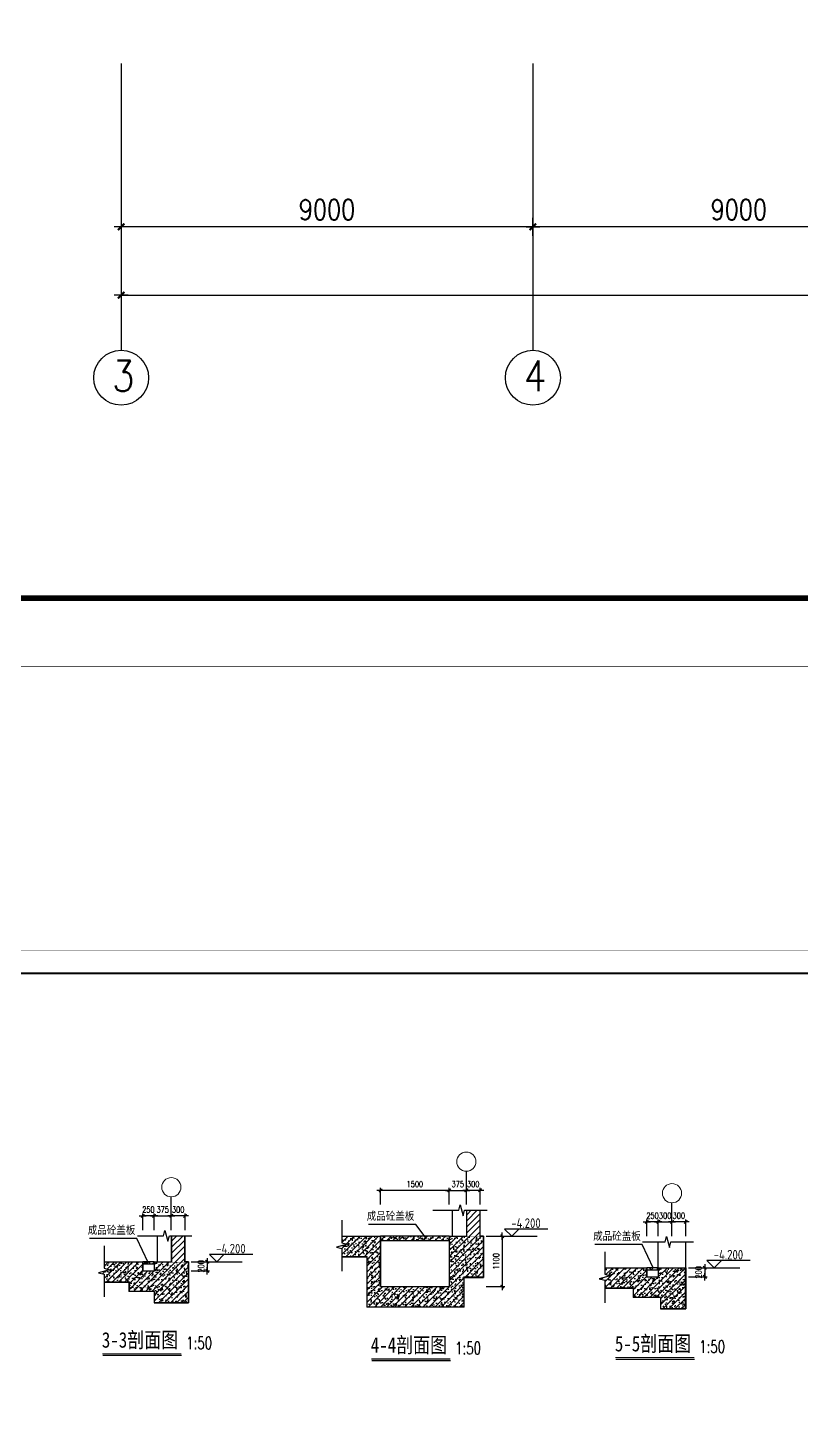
# Model space of a CAD drawing. Extents: x 953929 to 1132291, y -67290 to 107124.
# Drawn here: x 990098 to 1007014, y -35149 to -5051 of the extents above; entities that cross this region are included whole.
import ezdxf

# ---------------------------------------------------------------- set-up
doc = ezdxf.new("R2010")
doc.units = 0
doc.header["$MEASUREMENT"] = 0
doc.layers.get('0').update_dxf_attribs({"linetype": 'CONTINUOUS'})
doc.layers.get('DEFPOINTS').update_dxf_attribs({"linetype": 'CONTINUOUS'})
doc.layers.add('AXIS', color=3, linetype='CONTINUOUS', lineweight=9)
for name, color, linetype in [('DIM', 7, 'CONTINUOUS'), ('LG', 11, 'CONTINUOUS'), ('PUB_TEXT', 7, 'CONTINUOUS'), ('WINDOWS', 4, 'CONTINUOUS'), ('WZ', 1, 'CONTINUOUS'), ('阳台', 4, 'CONTINUOUS')]:
    doc.layers.add(name, color=color, linetype=linetype)
doc.styles.add('CHINA', font='SimSun.ttf', dxfattribs={"width": 0.85, "height": 150})
doc.styles.add('DIM_FONT', font='SIMPLEX.shx', dxfattribs={"width": 0.8})
doc.styles.add('ROMAND', font='romanc.shx', dxfattribs={"bigfont": 'bigfont.shx'})
doc.styles.add('ST', font='SimSun.ttf', dxfattribs={"width": 0.6, "height": 300})
doc.styles.add('TSS', font='tssdeng.shx', dxfattribs={"width": 0.85, "bigfont": 'tssdchn.shx'})
doc.dimstyles.new('NORMAL', dxfattribs={"dimtxt": 450, "dimasz": 1, "dimexe": 150, "dimexo": 0, "dimgap": 150, "dimtad": 1, "dimdec": 0, "dimzin": 0, "dimdsep": 46, "dimtxsty": 'DIM_FONT', "dimblk1": '1', "dimblk2": '1', "dimsah": 1, "dimcen": 0, "dimclrd": 4, "dimclre": 4, "dimclrt": 4, "dimadec": 0, "dimazin": 0, "dimtfac": 1, "dimtdec": 0, "dimtmove": 0, "dimatfit": 3, "dimldrblk": '1', "dimfxl": 0, "dimtolj": 1, "dimtzin": 0, "dimarcsym": 0})
doc.dimstyles.get("Standard").update_dxf_attribs({"dimtxt": 375, "dimasz": 1, "dimexe": 150, "dimexo": 0, "dimgap": 200, "dimtad": 1, "dimdec": 0, "dimzin": 0, "dimdsep": 46, "dimtxsty": 'DIM_FONT', "dimblk1": '_DIMX', "dimblk2": '_DIMX', "dimsah": 1, "dimcen": 200, "dimclrd": 256, "dimclre": 256, "dimclrt": 4, "dimadec": 0, "dimazin": 0, "dimtfac": 1, "dimtdec": 0, "dimtix": 1, "dimtmove": 2, "dimatfit": 3, "dimldrblk": '_DIMX', "dimfxl": 0, "dimtolj": 1, "dimtzin": 0, "dimarcsym": 0})

# ---------------------------------------------------------------- blocks, each defined once
blk = doc.blocks.new('1')
at = {"layer": 'DIM'}
for p, q in [((-150, 0), (150, 0)), ((0, -200), (0, 200))]:
    blk.add_line(p, q, dxfattribs=at)
at = {"layer": 'DIM', "const_width": 45}
blk.add_lwpolyline([(-71, -71), (71, 71)], dxfattribs=at)
blk = doc.blocks.new('*D47')
at = {"layer": 'DEFPOINTS', "color": 0}
for p in [(1001144, -5837), (1010144, -5837), (1001144, -9410)]:
    blk.add_point(p, dxfattribs=at)
at = {"layer": 'DIM', "color": 4}
for p, q in [((1001144, -5837), (1001144, -9560)), ((1010144, -5837), (1010144, -9560)), ((1010143, -9410), (1001145, -9410))]:
    blk.add_line(p, q, dxfattribs=at)
at = {"layer": 'DIM', "color": 4, "rotation": 180}
blk.add_blockref('1', (1001144, -9410), dxfattribs=at)
at = {"layer": 'DIM', "color": 4}
blk.add_blockref('1', (1010144, -9410), dxfattribs=at)
at = {"layer": 'DIM', "color": 4, "insert": (1005644, -9035), "char_height": 450, "attachment_point": 5, "style": 'DIM_FONT'}
blk.add_mtext('\\A1;9000', dxfattribs=at)
blk = doc.blocks.new('*D38')
at = {"layer": 'DEFPOINTS', "color": 0}
for p in [(992144, -5837), (1123544, -5837), (1123544, -10903)]:
    blk.add_point(p, dxfattribs=at)
at = {"layer": 'DIM', "color": 4}
for p, q in [((992144, -5837), (992144, -11053)), ((1123544, -5837), (1123544, -11053)), ((992145, -10903), (1123543, -10903))]:
    blk.add_line(p, q, dxfattribs=at)
at = {"layer": 'DIM', "color": 4, "rotation": 180}
blk.add_blockref('1', (992144, -10903), dxfattribs=at)
at = {"layer": 'DIM', "color": 4}
blk.add_blockref('1', (1123544, -10903), dxfattribs=at)
at = {"layer": 'DIM', "color": 4, "insert": (1057844, -10528), "char_height": 450, "attachment_point": 5, "style": 'DIM_FONT'}
blk.add_mtext('\\A1;131400', dxfattribs=at)
blk = doc.blocks.new('*D37')
at = {"layer": 'DEFPOINTS', "color": 0}
for p in [(992144, -5837), (1001144, -5837), (992144, -9410)]:
    blk.add_point(p, dxfattribs=at)
at = {"layer": 'DIM', "color": 4}
for p, q in [((992144, -5837), (992144, -9560)), ((1001144, -5837), (1001144, -9560)), ((1001143, -9410), (992145, -9410))]:
    blk.add_line(p, q, dxfattribs=at)
at = {"layer": 'DIM', "color": 4, "rotation": 180}
blk.add_blockref('1', (992144, -9410), dxfattribs=at)
at = {"layer": 'DIM', "color": 4}
blk.add_blockref('1', (1001144, -9410), dxfattribs=at)
at = {"layer": 'DIM', "color": 4, "insert": (996644, -9035), "char_height": 450, "attachment_point": 5, "style": 'DIM_FONT'}
blk.add_mtext('\\A1;9000', dxfattribs=at)
blk = doc.blocks.new('_DIMX')
blk.add_line((-150, 0), (150, 0))
at = {"const_width": 50}
blk.add_lwpolyline([(-70, -70), (70, 70)], dxfattribs=at)
blk = doc.blocks.new('*D130')
at = {"linetype": 'ByBlock'}
for p, q in [((1153071, 25598), (1153070, 25598)), ((1153071, 25287), (1153071, 25650)), ((1153321, 25598), (1153071, 25598)), ((1153321, 25287), (1153321, 25650)), ((1153322, 25598), (1153322, 25598))]:
    blk.add_line(p, q, dxfattribs=at)
at = {"layer": 'DEFPOINTS', "color": 0, "linetype": 'ByBlock'}
for p in [(1153071, 25598), (1153071, 25287), (1153321, 25287)]:
    blk.add_point(p, dxfattribs=at)
at = {"linetype": 'ByBlock', "xscale": 0.5249999999999999, "yscale": 0.5249999999999999, "zscale": 0.5249999999999999}
blk.add_blockref('_DIMX', (1153071, 25598), dxfattribs=at)
at = {"linetype": 'ByBlock', "xscale": 0.5249999999999999, "yscale": 0.5249999999999999, "zscale": 0.5249999999999999, "rotation": 180}
blk.add_blockref('_DIMX', (1153321, 25598), dxfattribs=at)
at = {"color": 4, "linetype": 'ByBlock', "insert": (1153196, 25733), "char_height": 131.2, "attachment_point": 5, "style": 'DIM_FONT'}
blk.add_mtext('\\A1;250', dxfattribs=at)
blk = doc.blocks.new('*D129')
at = {"linetype": 'ByBlock'}
for p, q in [((1153246, 19939), (1153245, 19939)), ((1153246, 19628), (1153246, 19992)), ((1153246, 19939), (1153621, 19939)), ((1153621, 19628), (1153621, 19992)), ((1153622, 19939), (1153622, 19939))]:
    blk.add_line(p, q, dxfattribs=at)
at = {"layer": 'DEFPOINTS', "color": 0, "linetype": 'ByBlock'}
for p in [(1153621, 19939), (1153246, 19628), (1153621, 19628)]:
    blk.add_point(p, dxfattribs=at)
at = {"linetype": 'ByBlock', "xscale": 0.5249999999999999, "yscale": 0.5249999999999999, "zscale": 0.5249999999999999}
blk.add_blockref('_DIMX', (1153246, 19939), dxfattribs=at)
at = {"linetype": 'ByBlock', "xscale": 0.5249999999999999, "yscale": 0.5249999999999999, "zscale": 0.5249999999999999, "rotation": 180}
blk.add_blockref('_DIMX', (1153621, 19939), dxfattribs=at)
at = {"color": 4, "linetype": 'ByBlock', "insert": (1153434, 20075), "char_height": 131.2, "attachment_point": 5, "style": 'DIM_FONT'}
blk.add_mtext('\\A1;375', dxfattribs=at)
blk = doc.blocks.new('*D132')
at = {"linetype": 'ByBlock'}
for p, q in [((1153621, 25598), (1153620, 25598)), ((1153621, 25287), (1153621, 25650)), ((1153921, 25598), (1153621, 25598)), ((1153921, 25287), (1153921, 25650)), ((1153922, 25598), (1153922, 25598))]:
    blk.add_line(p, q, dxfattribs=at)
at = {"layer": 'DEFPOINTS', "color": 0, "linetype": 'ByBlock'}
for p in [(1153621, 25598), (1153621, 25287), (1153921, 25287)]:
    blk.add_point(p, dxfattribs=at)
at = {"linetype": 'ByBlock', "xscale": 0.5249999999999999, "yscale": 0.5249999999999999, "zscale": 0.5249999999999999}
blk.add_blockref('_DIMX', (1153621, 25598), dxfattribs=at)
at = {"linetype": 'ByBlock', "xscale": 0.5249999999999999, "yscale": 0.5249999999999999, "zscale": 0.5249999999999999, "rotation": 180}
blk.add_blockref('_DIMX', (1153921, 25598), dxfattribs=at)
at = {"color": 4, "linetype": 'ByBlock', "insert": (1153771, 25733), "char_height": 131.2, "attachment_point": 5, "style": 'DIM_FONT'}
blk.add_mtext('\\A1;300', dxfattribs=at)
blk = doc.blocks.new('*D131')
at = {"linetype": 'ByBlock'}
for p, q in [((1153985, 24594), (1154390, 24594)), ((1153985, 24394), (1154390, 24394)), ((1154338, 24595), (1154338, 24595)), ((1154338, 24594), (1154338, 24394)), ((1154338, 24394), (1154338, 24393))]:
    blk.add_line(p, q, dxfattribs=at)
at = {"layer": 'DEFPOINTS', "color": 0, "linetype": 'ByBlock'}
for p in [(1153985, 24594), (1153985, 24394), (1154338, 24394)]:
    blk.add_point(p, dxfattribs=at)
at = {"linetype": 'ByBlock', "xscale": 0.5249999999999999, "yscale": 0.5249999999999999, "zscale": 0.5249999999999999}
for p, rotation in [((1154338, 24594), 270), ((1154338, 24394), 90)]:
    blk.add_blockref('_DIMX', p, dxfattribs=dict(at, rotation=rotation))
at = {"color": 4, "linetype": 'ByBlock', "insert": (1154202, 24494), "char_height": 131.2, "attachment_point": 5, "rotation": 90, "style": 'DIM_FONT'}
blk.add_mtext('\\A1;200', dxfattribs=at)
blk = doc.blocks.new('*D140')
at = {"linetype": 'ByBlock'}
for p, q in [((1158581, 18936), (1158987, 18936)), ((1158934, 18935), (1158934, 17836)), ((1158581, 17836), (1158987, 17836))]:
    blk.add_line(p, q, dxfattribs=at)
at = {"layer": 'DEFPOINTS', "color": 0, "linetype": 'ByBlock'}
for p in [(1158581, 18936), (1158581, 17836), (1158934, 17836)]:
    blk.add_point(p, dxfattribs=at)
at = {"linetype": 'ByBlock', "xscale": 0.5249999999999999, "yscale": 0.5249999999999999, "zscale": 0.5249999999999999}
for p, rotation in [((1158934, 18936), 90), ((1158934, 17836), 270)]:
    blk.add_blockref('_DIMX', p, dxfattribs=dict(at, rotation=rotation))
at = {"color": 4, "linetype": 'ByBlock', "insert": (1158799, 18386), "char_height": 131.2, "attachment_point": 5, "rotation": 90, "style": 'DIM_FONT'}
blk.add_mtext('\\A1;1100', dxfattribs=at)
blk = doc.blocks.new('*D137')
at = {"linetype": 'ByBlock'}
for p, q in [((1156274, 19628), (1156274, 19992)), ((1157774, 19939), (1156275, 19939)), ((1157774, 19628), (1157774, 19992))]:
    blk.add_line(p, q, dxfattribs=at)
at = {"layer": 'DEFPOINTS', "color": 0, "linetype": 'ByBlock'}
for p in [(1156274, 19939), (1156274, 19628), (1157774, 19628)]:
    blk.add_point(p, dxfattribs=at)
at = {"linetype": 'ByBlock', "xscale": 0.5249999999999999, "yscale": 0.5249999999999999, "zscale": 0.5249999999999999, "rotation": 180}
blk.add_blockref('_DIMX', (1156274, 19939), dxfattribs=at)
at = {"linetype": 'ByBlock', "xscale": 0.5249999999999999, "yscale": 0.5249999999999999, "zscale": 0.5249999999999999}
blk.add_blockref('_DIMX', (1157774, 19939), dxfattribs=at)
at = {"color": 4, "linetype": 'ByBlock', "insert": (1157024, 20075), "char_height": 131.2, "attachment_point": 5, "style": 'DIM_FONT'}
blk.add_mtext('\\A1;1500', dxfattribs=at)
blk = doc.blocks.new('*D138')
at = {"linetype": 'ByBlock'}
for p, q in [((1153246, 19939), (1153245, 19939)), ((1153246, 19628), (1153246, 19992)), ((1153246, 19939), (1153621, 19939)), ((1153621, 19628), (1153621, 19992)), ((1153622, 19939), (1153622, 19939))]:
    blk.add_line(p, q, dxfattribs=at)
at = {"layer": 'DEFPOINTS', "color": 0, "linetype": 'ByBlock'}
for p in [(1153621, 19939), (1153246, 19628), (1153621, 19628)]:
    blk.add_point(p, dxfattribs=at)
at = {"linetype": 'ByBlock', "xscale": 0.5249999999999999, "yscale": 0.5249999999999999, "zscale": 0.5249999999999999}
blk.add_blockref('_DIMX', (1153246, 19939), dxfattribs=at)
at = {"linetype": 'ByBlock', "xscale": 0.5249999999999999, "yscale": 0.5249999999999999, "zscale": 0.5249999999999999, "rotation": 180}
blk.add_blockref('_DIMX', (1153621, 19939), dxfattribs=at)
at = {"color": 4, "linetype": 'ByBlock', "insert": (1153434, 20075), "char_height": 131.2, "attachment_point": 5, "style": 'DIM_FONT'}
blk.add_mtext('\\A1;375', dxfattribs=at)
blk = doc.blocks.new('*D139')
at = {"linetype": 'ByBlock'}
for p, q in [((1153621, 19939), (1153620, 19939)), ((1153621, 19628), (1153621, 19992)), ((1153921, 19939), (1153621, 19939)), ((1153921, 19628), (1153921, 19992)), ((1153922, 19939), (1153922, 19939))]:
    blk.add_line(p, q, dxfattribs=at)
at = {"layer": 'DEFPOINTS', "color": 0, "linetype": 'ByBlock'}
for p in [(1153621, 19939), (1153621, 19628), (1153921, 19628)]:
    blk.add_point(p, dxfattribs=at)
at = {"linetype": 'ByBlock', "xscale": 0.5249999999999999, "yscale": 0.5249999999999999, "zscale": 0.5249999999999999}
blk.add_blockref('_DIMX', (1153621, 19939), dxfattribs=at)
at = {"linetype": 'ByBlock', "xscale": 0.5249999999999999, "yscale": 0.5249999999999999, "zscale": 0.5249999999999999, "rotation": 180}
blk.add_blockref('_DIMX', (1153921, 19939), dxfattribs=at)
at = {"color": 4, "linetype": 'ByBlock', "insert": (1153771, 20075), "char_height": 131.2, "attachment_point": 5, "style": 'DIM_FONT'}
blk.add_mtext('\\A1;300', dxfattribs=at)
blk = doc.blocks.new('*D527')
at = {"linetype": 'ByBlock'}
for p, q in [((982363, -32180), (982768, -32180)), ((982716, -32179), (982716, -32179)), ((982716, -32180), (982716, -32380)), ((982363, -32380), (982768, -32380)), ((982716, -32381), (982716, -32381))]:
    blk.add_line(p, q, dxfattribs=at)
at = {"layer": 'DEFPOINTS', "color": 0, "linetype": 'ByBlock'}
for p in [(982363, -32180), (982363, -32380), (982716, -32380)]:
    blk.add_point(p, dxfattribs=at)
at = {"linetype": 'ByBlock', "xscale": 0.5249999999999999, "yscale": 0.5249999999999999, "zscale": 0.5249999999999999}
for p, rotation in [((982716, -32180), 270), ((982716, -32380), 90)]:
    blk.add_blockref('_DIMX', p, dxfattribs=dict(at, rotation=rotation))
at = {"color": 4, "linetype": 'ByBlock', "insert": (982580, -32280), "char_height": 131.2, "attachment_point": 5, "rotation": 90, "style": 'DIM_FONT'}
blk.add_mtext('\\A1;200', dxfattribs=at)
blk = doc.blocks.new('*D525')
at = {"linetype": 'ByBlock'}
for p, q in [((981699, -31177), (981699, -31177)), ((981700, -31488), (981700, -31124)), ((981700, -31177), (982000, -31177)), ((982000, -31488), (982000, -31124)), ((982000, -31177), (982001, -31177))]:
    blk.add_line(p, q, dxfattribs=at)
at = {"layer": 'DEFPOINTS', "color": 0, "linetype": 'ByBlock'}
for p in [(982000, -31177), (981700, -31488), (982000, -31488)]:
    blk.add_point(p, dxfattribs=at)
at = {"linetype": 'ByBlock', "xscale": 0.5249999999999999, "yscale": 0.5249999999999999, "zscale": 0.5249999999999999}
blk.add_blockref('_DIMX', (981700, -31177), dxfattribs=at)
at = {"linetype": 'ByBlock', "xscale": 0.5249999999999999, "yscale": 0.5249999999999999, "zscale": 0.5249999999999999, "rotation": 180}
blk.add_blockref('_DIMX', (982000, -31177), dxfattribs=at)
at = {"color": 4, "linetype": 'ByBlock', "insert": (981850, -31041), "char_height": 131.2, "attachment_point": 5, "style": 'DIM_FONT'}
blk.add_mtext('\\A1;300', dxfattribs=at)
blk = doc.blocks.new('*D526')
at = {"linetype": 'ByBlock'}
for p, q in [((981449, -31177), (981449, -31177)), ((981450, -31488), (981450, -31124)), ((981700, -31177), (981450, -31177)), ((981700, -31488), (981700, -31124)), ((981700, -31177), (981701, -31177))]:
    blk.add_line(p, q, dxfattribs=at)
at = {"layer": 'DEFPOINTS', "color": 0, "linetype": 'ByBlock'}
for p in [(981450, -31177), (981450, -31488), (981700, -31488)]:
    blk.add_point(p, dxfattribs=at)
at = {"linetype": 'ByBlock', "xscale": 0.5249999999999999, "yscale": 0.5249999999999999, "zscale": 0.5249999999999999}
blk.add_blockref('_DIMX', (981450, -31177), dxfattribs=at)
at = {"linetype": 'ByBlock', "xscale": 0.5249999999999999, "yscale": 0.5249999999999999, "zscale": 0.5249999999999999, "rotation": 180}
blk.add_blockref('_DIMX', (981700, -31177), dxfattribs=at)
at = {"color": 4, "linetype": 'ByBlock', "insert": (981575, -31041), "char_height": 131.2, "attachment_point": 5, "style": 'DIM_FONT'}
blk.add_mtext('\\A1;250', dxfattribs=at)
blk = doc.blocks.new('*D528')
at = {"linetype": 'ByBlock'}
for p, q in [((981999, -31177), (981999, -31177)), ((982000, -31488), (982000, -31124)), ((982300, -31177), (982000, -31177)), ((982300, -31488), (982300, -31124)), ((982300, -31177), (982301, -31177))]:
    blk.add_line(p, q, dxfattribs=at)
at = {"layer": 'DEFPOINTS', "color": 0, "linetype": 'ByBlock'}
for p in [(982000, -31177), (982000, -31488), (982300, -31488)]:
    blk.add_point(p, dxfattribs=at)
at = {"linetype": 'ByBlock', "xscale": 0.5249999999999999, "yscale": 0.5249999999999999, "zscale": 0.5249999999999999}
blk.add_blockref('_DIMX', (982000, -31177), dxfattribs=at)
at = {"linetype": 'ByBlock', "xscale": 0.5249999999999999, "yscale": 0.5249999999999999, "zscale": 0.5249999999999999, "rotation": 180}
blk.add_blockref('_DIMX', (982300, -31177), dxfattribs=at)
at = {"color": 4, "linetype": 'ByBlock', "insert": (982150, -31041), "char_height": 131.2, "attachment_point": 5, "style": 'DIM_FONT'}
blk.add_mtext('\\A1;300', dxfattribs=at)

msp = doc.modelspace()

# ---------------------------------------------------------------- hatches: boundary and pattern name
at = {"layer": '阳台'}
h = msp.add_hatch(dxfattribs=at)
h.set_pattern_fill('ANSI31', color=8, scale=750, angle=180, style=0)
h.set_pattern_definition([(225, (-155182.05, -51125.78), (66.291261, -66.291261), [])])
h.paths.add_polyline_path([(999974.309, -30923.9), (999704.309, -30923.9), (999704.309, -31505.071), (999974.309, -31505.071)])
h.paths.add_polyline_path([(999329.309, -32605.071), (997799.309, -32605.071), (997799.309, -31505.071), (996969.014, -31505.071), (996969.014, -31633.579), (997089.014, -31665.733), (996849.014, -31730.041), (996969.014, -31762.195), (996969.014, -31925.071), (997529.309, -31925.071), (997529.309, -33025.071), (999629.309, -33025.071), (999629.309, -32375.071), (1000049.309, -32375.071), (1000049.309, -31505.071), (999329.309, -31505.071)])
h = msp.add_hatch(dxfattribs=at)
h.set_pattern_fill('ANSI31', color=8, scale=750, angle=180, style=0)
h.set_pattern_definition([(225, (-160381.22, -50983.89), (66.291261, -66.291261), [])])
h.paths.add_polyline_path([(993525.135, -31482.003), (993255.135, -31482.003), (993255.135, -32063.173), (993525.135, -32063.173)])
h.paths.add_polyline_path([(993600.135, -32063.173), (992880.135, -32063.173), (992880.135, -32263.173), (992600.135, -32263.173), (992600.135, -32063.173), (991769.84, -32063.173), (991769.84, -32191.681), (991889.84, -32223.835), (991649.84, -32288.143), (991769.84, -32320.297), (991769.84, -32483.173), (992330.135, -32483.173), (992330.135, -32683.173), (992880.135, -32683.173), (992880.135, -32933.173), (993600.135, -32933.173)])
h = msp.add_hatch(dxfattribs=at)
h.set_pattern_fill('AR-CONC', color=8, scale=30, style=0)
h.set_pattern_definition([(50, (-155182.05, -50425.78), (215.178055, -18.82564), [22.5, -247.5]), (355, (-155182.05, -50425.78), (-41.6254, 225.65764), [18, -198]), (100.4514, (-155164.11, -50427.35), (173.552815, 206.831863), [19.122057, -210.342634]), (46.1842, (-155182.05, -50365.78), (320.172315, -49.655704), [33.75, -371.25]), (96.6356, (-155155.36, -50369.92), (280.39881, 292.23536), [28.68309, -315.5139]), (351.1842, (-155182.05, -50365.8), (280.39858, 292.23558), [27, -297]), (21, (-155152.05, -50380.78), (179.072116, -120.785667), [22.5, -247.5]), (326, (-155152.05, -50380.78), (72.9946, 217.545014), [18, -198]), (71.4514, (-155137.12, -50390.85), (252.06679, 96.75915), [19.122057, -210.342634]), (37.5, (-155182.046, -50425.784), (3.6479566, 99.868156), [0, -195.6, 0, -201, 0, -198.75]), (7.5, (-155182.05, -50425.78), (78.920861, 118.323514), [0, -114.6, 0, -191.1, 0, -75.75]), (327.5, (-155248.946, -50425.78), (160.146731, -6.7664615), [0, -75, 0, -234, 0, -310.5]), (317.5, (-155278.95, -50425.78), (174.95585, 30.031495), [0, -97.5, 0, -155.4, 0, -220.5])])
h.paths.add_polyline_path([(997799.309, -32605.071), (997799.309, -31505.071), (996969.014, -31505.071), (996969.014, -31633.579), (997089.014, -31665.733), (996849.014, -31730.041), (996969.014, -31762.195), (996969.014, -31925.071), (997529.309, -31925.071), (997529.309, -33025.071), (999629.309, -33025.071), (999629.309, -32375.071), (1000049.309, -32375.071), (1000049.309, -31505.071), (999329.309, -31505.071), (999329.309, -32605.071)])
h = msp.add_hatch(dxfattribs=at)
h.set_pattern_fill('ANSI31', color=8, scale=750, angle=180, style=0)
h.set_pattern_definition([(225, (20455.33, 26922.27), (66.291261, -66.291261), [])])
h.paths.add_polyline_path([(997814.309, -31490.071), (997814.309, -31590.071), (999314.309, -31590.071), (999314.309, -31490.071)])
h = msp.add_hatch(dxfattribs=at)
h.set_pattern_fill('AR-CONC', color=8, scale=30, style=0)
h.set_pattern_definition([(50, (20455.33, 26922.27), (215.178055, -18.82564), [22.5, -247.5]), (355, (20455.33, 26922.27), (-41.6254, 225.65764), [18, -198]), (100.4514, (20473.26, 26920.7), (173.552815, 206.831863), [19.122057, -210.342634]), (46.1842, (20455.33, 26982.27), (320.172315, -49.655704), [33.75, -371.25]), (96.6356, (20482, 26978.13), (280.39881, 292.23536), [28.68309, -315.5139]), (351.1842, (20455.33, 26982.27), (280.39858, 292.23558), [27, -297]), (21, (20485.33, 26967.27), (179.072116, -120.785667), [22.5, -247.5]), (326, (20485.33, 26967.27), (72.9946, 217.545014), [18, -198]), (71.4514, (20500.25, 26957.2), (252.06679, 96.75915), [19.122057, -210.342634]), (37.5, (20455.33, 26922.27), (3.6479566, 99.868156), [0, -195.6, 0, -201, 0, -198.75]), (7.5, (20455.33, 26922.27), (78.920861, 118.323514), [0, -114.6, 0, -191.1, 0, -75.75]), (327.5, (20388.43, 26922.27), (160.146731, -6.7664615), [0, -75, 0, -234, 0, -310.5]), (317.5, (20358.43, 26922.27), (174.95585, 30.031495), [0, -97.5, 0, -155.4, 0, -220.5])])
h.paths.add_polyline_path([(997814.309, -31490.071), (997814.309, -31590.071), (999314.309, -31590.071), (999314.309, -31490.071)])
h = msp.add_hatch(dxfattribs=at)
h.set_pattern_fill('AR-CONC', color=8, scale=30, style=0)
h.set_pattern_definition([(50, (-160381.22, -50983.89), (215.178055, -18.82564), [22.5, -247.5]), (355, (-160381.22, -50983.89), (-41.6254, 225.65764), [18, -198]), (100.4514, (-160363.29, -50985.46), (173.552815, 206.831863), [19.122057, -210.342634]), (46.1842, (-160381.22, -50923.89), (320.172315, -49.655704), [33.75, -371.25]), (96.6356, (-160354.54, -50928.02), (280.39881, 292.23536), [28.68309, -315.5139]), (351.1842, (-160381.22, -50923.9), (280.39858, 292.23558), [27, -297]), (21, (-160351.22, -50938.89), (179.072116, -120.785667), [22.5, -247.5]), (326, (-160351.22, -50938.89), (72.9946, 217.545014), [18, -198]), (71.4514, (-160336.3, -50948.95), (252.06679, 96.75915), [19.122057, -210.342634]), (37.5, (-160381.22, -50983.89), (3.6479566, 99.868156), [0, -195.6, 0, -201, 0, -198.75]), (7.5, (-160381.22, -50983.89), (78.920861, 118.323514), [0, -114.6, 0, -191.1, 0, -75.75]), (327.5, (-160448.12, -50983.89), (160.146731, -6.7664615), [0, -75, 0, -234, 0, -310.5]), (317.5, (-160478.12, -50983.89), (174.95585, 30.031495), [0, -97.5, 0, -155.4, 0, -220.5])])
h.paths.add_polyline_path([(992880.135, -32063.173), (992880.135, -32263.173), (992600.135, -32263.173), (992600.135, -32063.173), (991769.84, -32063.173), (991769.84, -32191.681), (991889.84, -32223.835), (991649.84, -32288.143), (991769.84, -32320.297), (991769.84, -32483.173), (992330.135, -32483.173), (992330.135, -32683.173), (992880.135, -32683.173), (992880.135, -32933.173), (993600.135, -32933.173), (993600.135, -32063.173)])
h = msp.add_hatch(dxfattribs=at)
h.set_pattern_fill('ANSI31', color=8, scale=750, angle=180, style=0)
h.set_pattern_definition([(225, (19128.8, 26364.17), (66.291261, -66.291261), [])])
h.paths.add_polyline_path([(992865.135, -32098.173), (992865.135, -32048.173), (992615.135, -32048.173), (992615.135, -32098.173)])
h = msp.add_hatch(dxfattribs=at)
h.set_pattern_fill('AR-CONC', color=8, scale=30, style=0)
h.set_pattern_definition([(50, (19128.8, 26364.17), (215.178055, -18.82564), [22.5, -247.5]), (355, (19128.8, 26364.17), (-41.6254, 225.65764), [18, -198]), (100.4514, (19146.73, 26362.6), (173.552815, 206.831863), [19.122057, -210.342634]), (46.1842, (19128.8, 26424.17), (320.172315, -49.655704), [33.75, -371.25]), (96.6356, (19155.48, 26420.03), (280.39881, 292.23536), [28.68309, -315.5139]), (351.1842, (19128.8, 26424.17), (280.39858, 292.23558), [27, -297]), (21, (19158.8, 26409.17), (179.072116, -120.785667), [22.5, -247.5]), (326, (19158.8, 26409.17), (72.9946, 217.545014), [18, -198]), (71.4514, (19173.72, 26399.1), (252.06679, 96.75915), [19.122057, -210.342634]), (37.5, (19128.8, 26364.17), (3.6479566, 99.868156), [0, -195.6, 0, -201, 0, -198.75]), (7.5, (19128.8, 26364.17), (78.920861, 118.323514), [0, -114.6, 0, -191.1, 0, -75.75]), (327.5, (19061.9, 26364.17), (160.146731, -6.7664615), [0, -75, 0, -234, 0, -310.5]), (317.5, (19031.9, 26364.17), (174.95585, 30.031495), [0, -97.5, 0, -155.4, 0, -220.5])])
h.paths.add_polyline_path([(992615.135, -32048.173), (992615.135, -32098.173), (992865.135, -32098.173), (992865.135, -32048.173)])
h = msp.add_hatch(dxfattribs=at)
h.set_pattern_fill('AR-CONC', color=8, scale=30, style=0)
h.set_pattern_definition([(50, (-149437.79, -56774.2), (215.178055, -18.82564), [22.5, -247.5]), (355, (-149437.8, -56774.2), (-41.6254, 225.65764), [18, -198]), (100.4514, (-149419.86, -56775.77), (173.552815, 206.831863), [19.122057, -210.342634]), (46.1842, (-149437.8, -56714.2), (320.172315, -49.655704), [33.75, -371.25]), (96.6356, (-149411.1, -56718.34), (280.39881, 292.23536), [28.68309, -315.5139]), (351.1842, (-149437.8, -56714.2), (280.39858, 292.23558), [27, -297]), (21, (-149407.79, -56729.2), (179.072116, -120.785667), [22.5, -247.5]), (326, (-149407.8, -56729.2), (72.9946, 217.545014), [18, -198]), (71.4514, (-149392.87, -56739.27), (252.06679, 96.75915), [19.122057, -210.342634]), (37.5, (-149437.79, -56774.2), (3.6479566, 99.868156), [0, -195.6, 0, -201, 0, -198.75]), (7.5, (-149437.79, -56774.2), (78.920861, 118.323514), [0, -114.6, 0, -191.1, 0, -75.75]), (327.5, (-149504.69, -56774.2), (160.146731, -6.7664615), [0, -75, 0, -234, 0, -310.5]), (317.5, (-149534.69, -56774.2), (174.95585, 30.031495), [0, -97.5, 0, -155.4, 0, -220.5])])
h.paths.add_polyline_path([(1003898.564, -32195.015), (1003898.564, -32395.015), (1003618.564, -32395.015), (1003618.564, -32195.015), (1002713.27, -32195.015), (1002713.27, -32323.524), (1002833.27, -32355.677), (1002593.27, -32419.985), (1002713.27, -32452.139), (1002713.27, -32615.015), (1003348.564, -32615.015), (1003348.564, -32815.015), (1003948.564, -32815.015), (1003948.564, -33065.015), (1004468.564, -33065.015), (1004468.564, -32195.015), (1004198.564, -32195.015)])
h = msp.add_hatch(dxfattribs=at)
h.set_pattern_fill('ANSI31', color=8, scale=750, angle=180, style=0)
h.paths.add_polyline_path([(1004468.564, -32195.015), (1003898.564, -32195.015), (1003898.564, -32395.015), (1003618.564, -32395.015), (1003618.564, -32195.015), (1002713.27, -32195.015), (1002713.27, -32323.524), (1002833.27, -32355.677), (1002593.27, -32419.985), (1002713.27, -32452.139), (1002713.27, -32615.015), (1003348.564, -32615.015), (1003348.564, -32815.015), (1003948.564, -32815.015), (1003948.564, -33065.015), (1004468.564, -33065.015)])
h = msp.add_hatch(dxfattribs=at)
h.set_pattern_fill('AR-CONC', color=8, scale=30, style=0)
h.set_pattern_definition([(50, (30072.23, 20573.85), (215.178055, -18.82564), [22.5, -247.5]), (355, (30072.23, 20573.85), (-41.6254, 225.65764), [18, -198]), (100.4514, (30090.16, 20572.29), (173.552815, 206.831863), [19.122057, -210.342634]), (46.1842, (30072.23, 20633.85), (320.172315, -49.655704), [33.75, -371.25]), (96.6356, (30098.9, 20629.72), (280.39881, 292.23536), [28.68309, -315.5139]), (351.1842, (30072.23, 20633.85), (280.39858, 292.23558), [27, -297]), (21, (30102.23, 20618.85), (179.072116, -120.785667), [22.5, -247.5]), (326, (30102.23, 20618.85), (72.9946, 217.545014), [18, -198]), (71.4514, (30117.15, 20608.79), (252.06679, 96.75915), [19.122057, -210.342634]), (37.5, (30072.23, 20573.855), (3.6479566, 99.868156), [0, -195.6, 0, -201, 0, -198.75]), (7.5, (30072.23, 20573.85), (78.920861, 118.323514), [0, -114.6, 0, -191.1, 0, -75.75]), (327.5, (30005.33, 20573.855), (160.146731, -6.7664615), [0, -75, 0, -234, 0, -310.5]), (317.5, (29975.33, 20573.85), (174.95585, 30.031495), [0, -97.5, 0, -155.4, 0, -220.5])])
h.paths.add_polyline_path([(1003883.564, -32230.015), (1003883.564, -32180.015), (1003633.564, -32180.015), (1003633.564, -32230.015)])
h = msp.add_hatch(dxfattribs=at)
h.set_pattern_fill('ANSI31', color=8, scale=750, angle=180, style=0)
h.set_pattern_definition([(225, (30072.23, 20573.855), (66.291261, -66.291261), [])])
h.paths.add_polyline_path([(1003883.564, -32230.015), (1003883.564, -32180.015), (1003633.564, -32180.015), (1003633.564, -32230.015)])

# ---------------------------------------------------------------- linework, layer by layer
for points, const_width in [([(1132285.366, -19031.938), (953935.366, -19031.938), (953935.366, 107118.062), (1132285.366, 107118.062)], 12), ([(1130785.366, 105618.062), (1130785.366, -17531.938), (957685.366, -17531.938), (957685.366, 105618.062)], 120), ([(1015769.663, -67288.384), (956319.663, -67288.384), (956319.663, -25238.384), (1015769.663, -25238.384)], 4), ([(1015269.663, -25738.384), (1015269.663, -66788.384), (957569.663, -66788.384), (957569.663, -25738.384)], 40)]:
    msp.add_lwpolyline(points, close=True, dxfattribs=dict(const_width=const_width))
at = {"layer": 'AXIS'}
for centre in [(999689.309, -29860.158), (993240.135, -30418.261), (1004183.564, -30550.103)]:
    msp.add_circle(centre, 210, dxfattribs=at)
at = {"layer": 'DIM'}
for p, q in [((992143.554, -5836.887), (992143.554, -12111.57)), ((1001143.554, -5836.887), (1001143.554, -12111.57)), ((998584.781, -31230.986), (997552.141, -31230.986)), ((998811.682, -31529.354), (998584.781, -31230.986)), ((992486.514, -31538.845), (991453.875, -31538.845)), ((992732.64, -32067.712), (992486.514, -31538.845)), ((1003533.466, -31670.472), (1002500.826, -31670.472)), ((1003779.591, -32199.339), (1003533.466, -31670.472)), ((993463.205, -34102.377), (991742.925, -34102.377)), ((999341.364, -34213.619), (997621.084, -34213.619)), ((1004676.324, -34183.505), (1002956.044, -34183.505))]:
    msp.add_line(p, q, dxfattribs=at)
at = {"layer": 'DIM', "const_width": 24}
for points in [[(993461.128, -34063.938), (991731.41, -34063.938)], [(999339.287, -34175.18), (997609.569, -34175.18)], [(1004674.247, -34145.066), (1002944.529, -34145.066)]]:
    msp.add_lwpolyline(points, dxfattribs=at)
at = {"layer": 'DIM'}
for centre in [(992143.554, -12711.57), (1001143.554, -12711.57)]:
    msp.add_circle(centre, 600, dxfattribs=at)
at = {"layer": 'LG'}
for points in [[(998956.465, -30923.9), (999522.362, -30923.9), (999554.516, -30803.9), (999618.824, -31043.9), (999650.978, -30923.9), (1000143.437, -30923.9)], [(996969.014, -31142.681), (996969.014, -31633.579), (997089.014, -31665.733), (996849.014, -31730.041), (996969.014, -31762.195), (996969.014, -32254.653)], [(992504.17, -31482.003), (993070.068, -31482.003), (993102.222, -31362.003), (993166.529, -31602.003), (993198.683, -31482.003), (993691.142, -31482.003)], [(1003542.191, -31613.845), (1004033.088, -31613.845), (1004065.242, -31493.845), (1004129.55, -31733.845), (1004161.704, -31613.845), (1004654.163, -31613.845)], [(991769.84, -31700.784), (991769.84, -32191.681), (991889.84, -32223.835), (991649.84, -32288.143), (991769.84, -32320.297), (991769.84, -32812.756)], [(1002713.27, -31832.626), (1002713.27, -32323.524), (1002833.27, -32355.677), (1002593.27, -32419.985), (1002713.27, -32452.139), (1002713.27, -32944.598)]]:
    msp.add_lwpolyline(points, dxfattribs=at)
at = {"layer": 'WINDOWS'}
for p, q in [((999689.309, -30797.659), (999689.309, -30070.158)), ((993240.135, -31355.762), (993240.135, -30628.261)), ((999389.309, -31490.071), (999389.309, -30923.9)), ((999689.309, -30923.9), (999689.309, -31490.071)), ((999989.309, -31490.071), (999989.309, -30923.9)), ((1004183.564, -31487.604), (1004183.564, -30760.103)), ((992940.135, -32048.173), (992940.135, -31482.003)), ((993240.135, -31482.003), (993240.135, -32048.173)), ((993540.135, -32048.173), (993540.135, -31482.003)), ((996969.014, -31490.071), (997814.309, -31490.071)), ((997814.309, -31490.071), (997814.309, -32590.071)), ((999314.309, -31490.071), (997814.309, -31490.071)), ((999314.309, -31590.071), (997814.309, -31590.071)), ((999314.309, -31490.071), (999689.309, -31490.071)), ((999314.309, -31490.071), (999314.309, -32590.071)), ((1000064.309, -31490.071), (999989.309, -31490.071)), ((1000064.309, -31490.071), (1000064.309, -32390.071)), ((1000121.467, -31490.071), (1001240.16, -31490.071)), ((1003883.564, -32180.015), (1003883.564, -31613.845)), ((1004483.564, -32180.015), (1004483.564, -31613.845)), ((991769.84, -32048.173), (992615.135, -32048.173)), ((992615.135, -32048.173), (992615.135, -32248.173)), ((992865.135, -32048.173), (992615.135, -32048.173)), ((992865.135, -32098.173), (992615.135, -32098.173)), ((992865.135, -32048.173), (993240.135, -32048.173)), ((992865.135, -32048.173), (992865.135, -32248.173)), ((993615.135, -32048.173), (993540.135, -32048.173)), ((993615.135, -32048.173), (993615.135, -32948.173)), ((993672.294, -32048.173), (994790.986, -32048.173)), ((996969.014, -31940.071), (997514.309, -31940.071)), ((997514.309, -31940.071), (997514.309, -33040.071)), ((1002713.27, -32180.015), (1003633.564, -32180.015)), ((1003633.564, -32180.015), (1003633.564, -32380.015)), ((1003883.564, -32180.015), (1003633.564, -32180.015)), ((1003883.564, -32180.015), (1003883.564, -32380.015)), ((1003883.564, -32180.015), (1004483.564, -32180.015)), ((1004483.564, -32180.015), (1004483.564, -33080.015)), ((1004546.779, -32180.015), (1005665.471, -32180.015)), ((991769.84, -32498.173), (992315.135, -32498.173)), ((992315.135, -32498.173), (992315.135, -32698.173)), ((992615.135, -32248.173), (992865.135, -32248.173)), ((999644.309, -33040.071), (999644.309, -32390.071)), ((999644.309, -32390.071), (1000064.309, -32390.071)), ((1003883.564, -32230.015), (1003633.564, -32230.015)), ((1003633.564, -32380.015), (1003883.564, -32380.015)), ((992865.135, -32698.173), (992315.135, -32698.173)), ((992865.135, -32698.173), (992865.135, -32948.173)), ((997814.309, -32590.071), (999314.309, -32590.071)), ((1002713.27, -32630.015), (1003333.564, -32630.015)), ((1003333.564, -32630.015), (1003333.564, -32830.015)), ((992865.135, -32948.173), (993615.135, -32948.173)), ((999644.309, -33040.071), (997514.309, -33040.071)), ((1003933.564, -32830.015), (1003333.564, -32830.015)), ((1003933.564, -32830.015), (1003933.564, -33080.015)), ((1003933.564, -33080.015), (1004483.564, -33080.015))]:
    msp.add_line(p, q, dxfattribs=at)
for points in [[(999974.309, -30923.9, 8, 8, 0), (999974.309, -31505.071, 8, 8, 0), (999704.309, -31505.071, 8, 8, 0), (999704.309, -30923.9, 8, 8, 0)], [(993525.135, -31482.003, 8, 8, 0), (993525.135, -32063.173, 8, 8, 0), (993255.135, -32063.173, 8, 8, 0), (993255.135, -31482.003, 8, 8, 0)], [(996969.014, -31505.071, 8, 8, 0), (997799.309, -31505.071, 8, 8, 0), (997799.309, -32605.071, 8, 8, 0), (999329.309, -32605.071, 8, 8, 0), (999329.309, -31505.071, 8, 8, 0), (1000049.309, -31505.071, 8, 8, 0), (1000049.309, -32375.071, 8, 8, 0), (999629.309, -32375.071, 8, 8, 0), (999629.309, -33025.071, 8, 8, 0), (997529.309, -33025.071, 8, 8, 0), (997529.309, -31925.071, 8, 8, 0), (996969.014, -31925.071, 8, 8, 0)], [(991769.84, -32063.173, 8, 8, 0), (992600.135, -32063.173, 8, 8, 0), (992600.135, -32263.173, 8, 8, 0), (992880.135, -32263.173, 8, 8, 0), (992880.135, -32063.173, 8, 8, 0), (993600.135, -32063.173, 8, 8, 0), (993600.135, -32933.173, 8, 8, 0), (992880.135, -32933.173, 8, 8, 0), (992880.135, -32683.173, 8, 8, 0), (992330.135, -32683.173, 8, 8, 0), (992330.135, -32483.173, 8, 8, 0), (991769.84, -32483.173, 8, 8, 0)], [(1002713.27, -32195.015, 8, 8, 0), (1003618.564, -32195.015, 8, 8, 0), (1003618.564, -32395.015, 8, 8, 0), (1003898.564, -32395.015, 8, 8, 0), (1003898.564, -32195.015, 8, 8, 0), (1004468.564, -32195.015, 8, 8, 0), (1004468.564, -33065.015, 8, 8, 0), (1003948.564, -33065.015, 8, 8, 0), (1003948.564, -32815.015, 8, 8, 0), (1003348.564, -32815.015, 8, 8, 0), (1003348.564, -32615.015, 8, 8, 0), (1002713.27, -32615.015, 8, 8, 0)]]:
    msp.add_lwpolyline(points, format="xyseb", dxfattribs=at)
at = {"layer": 'WZ'}
for points in [[(1001468.314, -31332.571), (1000523.314, -31332.571), (1000680.814, -31490.071), (1000838.314, -31332.571)], [(995019.14, -31890.673), (994074.14, -31890.673), (994231.64, -32048.173), (994389.14, -31890.673)], [(1005893.625, -32022.515), (1004948.625, -32022.515), (1005106.125, -32180.015), (1005263.625, -32022.515)]]:
    msp.add_lwpolyline(points, dxfattribs=at)

# ---------------------------------------------------------------- texts
at = {"layer": 'DIM'}
for s, height, style, width, p in [('3', 675, 'DIM_FONT', 0.85, (991944.282, -13007.719)), ('4', 675, 'DIM_FONT', 0.85, (1000944.282, -13007.719)), ('成品砼盖板', 175, 'CHINA', 0.85, (997512.194, -31133.496)), ('成品砼盖板', 175, 'CHINA', 0.85, (991413.928, -31441.355)), ('成品砼盖板', 175, 'CHINA', 0.85, (1002460.879, -31572.982)), ('3-3剖面图', 340, 'ST', 0.8, (991721.982, -33927.94)), ('4-4剖面图', 340, 'ST', 0.8, (997600.141, -34039.182)), ('5-5剖面图', 340, 'ST', 0.8, (1002935.102, -34009.068))]:
    msp.add_text(s, height=height, dxfattribs=dict(at, style=style, width=width)).set_placement(p)
at = {"layer": 'PUB_TEXT', "style": 'ROMAND', "width": 0.7}
for p in [(993565.016, -33961.04), (999443.175, -34072.282), (1004778.135, -34042.167)]:
    msp.add_text('1:50', height=270, dxfattribs=at).set_placement(p)
at = {"layer": 'WZ', "style": 'TSS', "width": 0.85}
for p in [(1000670.706, -31308.869), (994221.532, -31866.971), (1005096.018, -31998.813)]:
    msp.add_text('-4.200', height=210, dxfattribs=at).set_placement(p)

# ---------------------------------------------------------------- dimensions: what is measured, and where the dimension line sits
at = {"layer": 'DIM'}
for base, p1, p2, picture, middle in [((1123543.554, -10902.713), (992143.554, -5836.887), (1123543.554, -5836.887), '*D38', (1057843.554, -10527.713)), ((992143.554, -9409.554), (1001143.554, -5836.887), (992143.554, -5836.887), '*D37', (996643.554, -9034.554)), ((1001143.554, -9409.554), (1010143.554, -5836.887), (1001143.554, -5836.887), '*D47', (1005643.554, -9034.554))]:
    dim = msp.add_linear_dim(base=base, p1=p1, p2=p2, dimstyle='NORMAL', override={"dimtmove": 1}, dxfattribs=at)
    dim.commit()
    dim.dimension.update_dxf_attribs({"geometry": picture, "text_midpoint": middle})
at = {"layer": 'WINDOWS'}
for base, p1, p2, picture, middle, set_off in [((997814.309, -30486.602), (999314.309, -30797.659), (997814.309, -30797.659), '*D137', (998564.309, -30350.977), (-158459.862, -50425.784)), ((999689.309, -30486.602), (999314.309, -30797.659), (999689.309, -30797.659), '*D138', (999501.809, -30350.977), (-153932.046, -50425.784)), ((999689.309, -30486.602), (999989.309, -30797.659), (999689.309, -30797.659), '*D139', (999839.309, -30350.977), (-153932.046, -50425.784)), ((992615.135, -31044.704), (992865.135, -31355.762), (992615.135, -31355.762), '*D130', (992815.135, -30909.079), (-160456.219, -56642.359)), ((993240.135, -31044.704), (992865.135, -31355.762), (993240.135, -31355.762), '*D129', (993052.635, -30909.079), (-160381.219, -50983.886)), ((993240.135, -31044.704), (993540.135, -31355.762), (993240.135, -31355.762), '*D132', (993390.135, -30909.079), (-160381.219, -56642.359)), ((1003633.564, -31176.547), (1003883.564, -31487.604), (1003633.564, -31487.604), '*D526', (1003758.564, -31040.922), (22184.01, 0)), ((1004183.564, -31176.547), (1003883.564, -31487.604), (1004183.564, -31487.604), '*D525', (1004033.564, -31040.922), (22184.01, 0)), ((1004183.564, -31176.547), (1004483.564, -31487.604), (1004183.564, -31487.604), '*D528', (1004333.564, -31040.922), (22184.01, 0))]:
    dim = msp.add_linear_dim(base=base, p1=p1, p2=p2, dimstyle='Standard', override={"dimscale": 0.35, "dimasz": 1.5, "dimblk": '_DIMX'}, dxfattribs=at)
    dim.commit()
    dim.dimension.update_dxf_attribs({"geometry": picture, "text_midpoint": middle, "insert": set_off})
for base, p1, p2, picture, middle, set_off in [((1000474.618, -32590.071), (1000121.467, -31490.071), (1000121.467, -32590.071), '*D140', (1000338.993, -32040.071), (-158459.862, -50425.784)), ((994025.444, -32248.173), (993672.294, -32048.173), (993672.294, -32248.173), '*D131', (993889.819, -32148.173), (-160312.275, -56642.359)), ((1004899.929, -32380.015), (1004546.779, -32180.015), (1004546.779, -32380.015), '*D527', (1004764.304, -32280.015), (22184.01, 0))]:
    dim = msp.add_linear_dim(base=base, p1=p1, p2=p2, angle=90, dimstyle='Standard', override={"dimscale": 0.35, "dimasz": 1.5, "dimblk": '_DIMX'}, dxfattribs=at)
    dim.commit()
    dim.dimension.update_dxf_attribs({"geometry": picture, "text_midpoint": middle, "insert": set_off})

doc.saveas('drawing.dxf')
